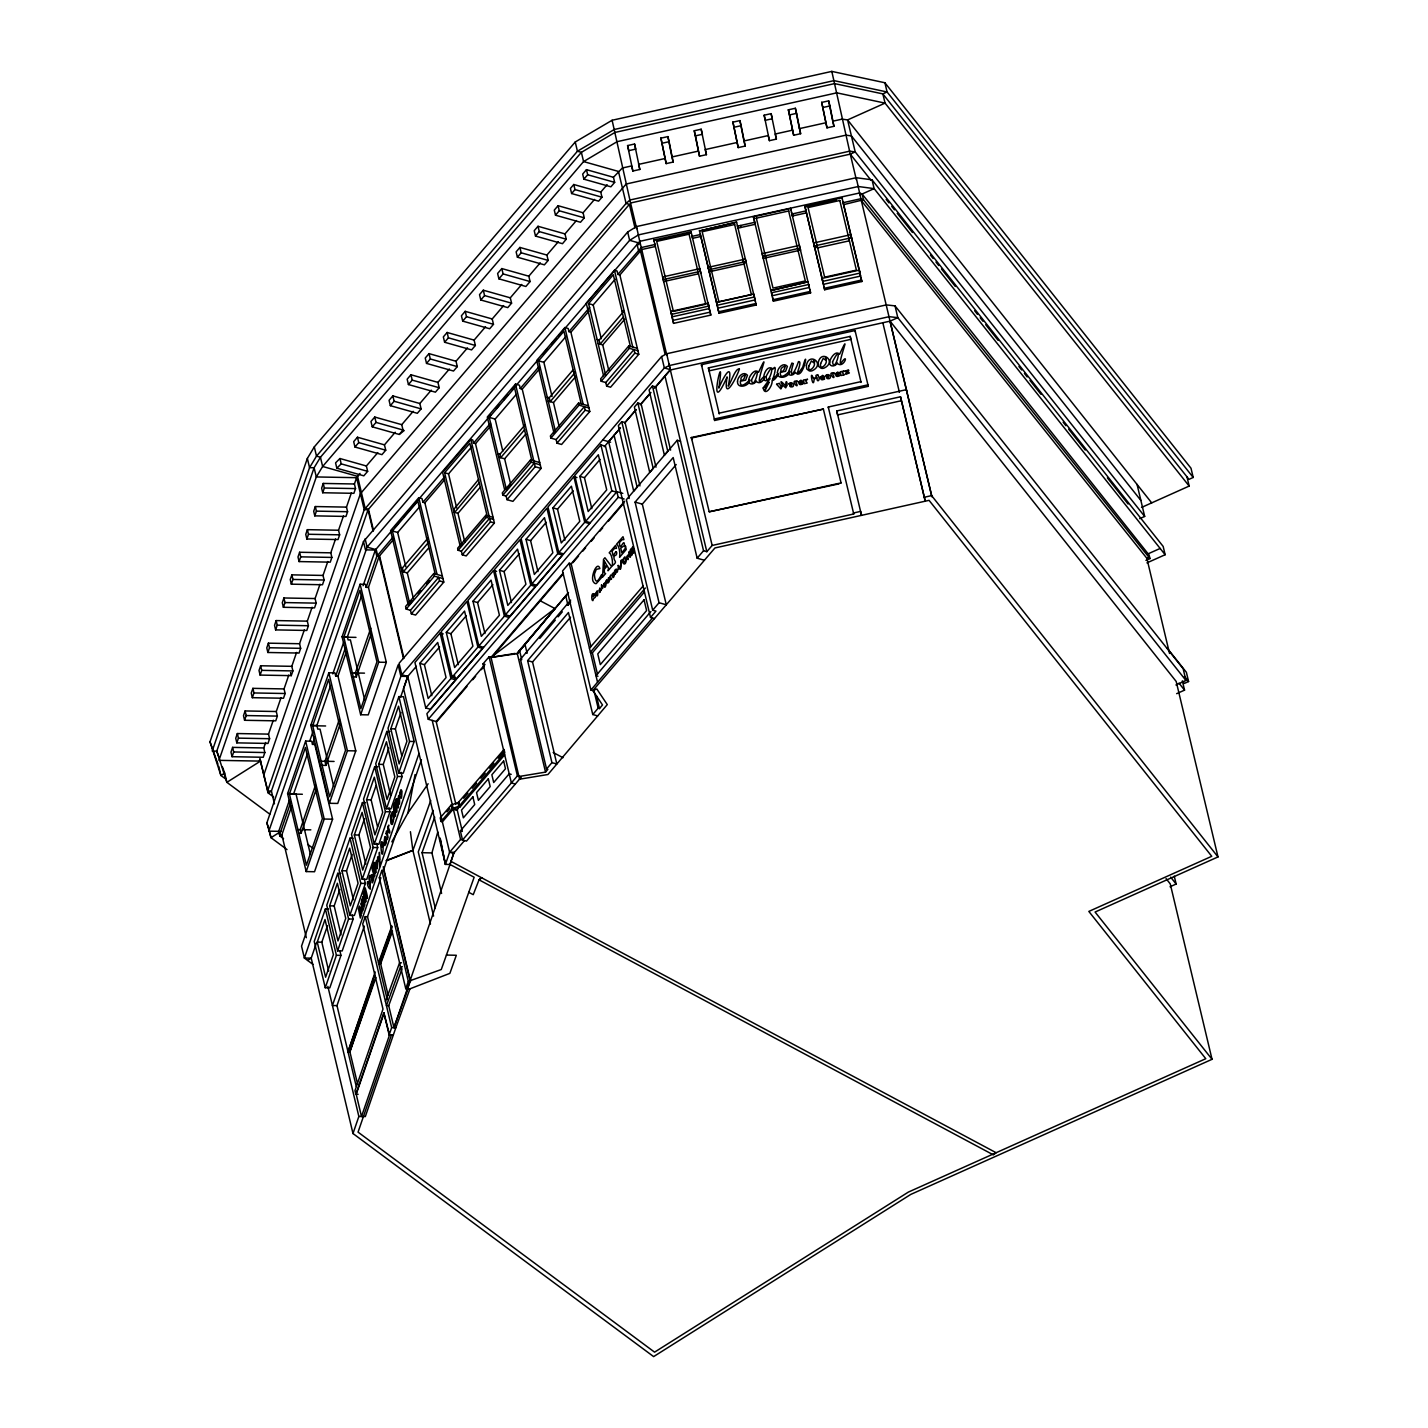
<?xml version="1.0" encoding="UTF-8"?>
<svg xmlns="http://www.w3.org/2000/svg" width="1428" height="1428" viewBox="0 0 1428 1428"><rect width="100%" height="100%" fill="white"/><g stroke="black" fill="none" stroke-linecap="round" stroke-linejoin="round"><path stroke-width="1.5" d="M391.843 841.824L407.962 812.907L415.048 774.601M441.591 893.446L431.934 852.927L437.771 832.024M416.405 666.287L407.73 676.426L403.553 688.617L445.429 864.386L449.998 864.476L453.568 853.355L464.511 840.556M226.267 779.438L220.912 775.475L210.005 741.81L307.359 458.424L314.303 446.893L575.234 141.997L612.112 120.255L831.81 71.4L884.896 82.753L1191.006 468.241L1193.201 477.452L1188.971 479.362L882.843 93.891L834.595 83.609L614.897 132.447L581.374 152.35L320.443 457.246L314.106 467.741L216.77 751.128L226.873 782.33L269.821 814.192M263.769 747.951L232.603 747.379L230.979 752.11L232.068 756.697L263.234 757.268L264.858 752.538L263.769 747.951L265.644 742.489M268.518 734.117L237.351 733.546L235.727 738.276L236.816 742.863L267.982 743.435L269.606 738.704L268.518 734.117L273.284 720.212M276.282 711.519L245.116 710.948L243.492 715.678L244.581 720.283L275.747 720.837L277.371 716.106L276.282 711.519L281.048 697.614M284.047 688.921L252.881 688.35L251.257 693.08L252.345 697.685L283.512 698.238L285.136 693.508L284.047 688.921L288.813 675.033M291.794 666.323L260.628 665.769L259.003 670.5L260.11 675.087L291.276 675.64L292.901 670.928L291.794 666.323L296.578 652.435M299.559 643.725L268.393 643.171L266.768 647.901L267.875 652.489L299.041 653.06L300.665 648.33L299.559 643.725L304.342 629.837M307.323 621.144L276.157 620.573L274.533 625.303L275.622 629.891L306.788 630.462L308.412 625.732L307.323 621.144L312.089 607.239M315.088 598.546L283.922 597.975L282.298 602.705L283.387 607.293L314.553 607.864L316.177 603.134L315.088 598.546L319.997 584.231M323.031 575.43L291.865 574.859L290.241 579.589L291.33 584.177L322.496 584.748L324.12 580.018L323.031 575.43L327.797 561.525M330.796 552.832L299.612 552.261L297.988 556.991L299.095 561.579L330.261 562.15L331.885 557.42L330.796 552.832L335.562 538.927M338.543 530.234L307.377 529.663L305.753 534.393L306.859 538.999L338.025 539.552L339.65 534.822L338.543 530.234L343.47 515.936M346.486 507.119L315.32 506.547L313.696 511.278L314.785 515.865L345.969 516.436L347.593 511.706L346.486 507.119L351.395 492.803M354.43 483.985L323.263 483.432L321.639 488.162L322.728 492.749L353.894 493.32L355.518 488.59L354.43 483.985L356.589 477.684L360.034 473.4M232.068 756.697L233.692 751.967L232.603 747.379M236.816 742.863L238.44 738.133L237.351 733.546M244.581 720.283L246.205 715.553L245.116 710.948M252.345 697.685L253.97 692.955L252.881 688.35M260.11 675.087L261.735 670.357L260.628 665.769M267.875 652.489L269.499 647.759L268.393 643.171M275.622 629.891L277.246 625.161L276.157 620.573M283.387 607.293L285.011 602.58L283.922 597.975M291.33 584.177L292.954 579.447L291.865 574.859M299.095 561.579L300.719 556.849L299.612 552.261M306.859 538.999L308.484 534.268L307.377 529.663M314.785 515.865L316.409 511.135L315.32 506.547M322.728 492.749L324.352 488.019L323.263 483.432M1141.525 507.44L1189.167 486.073L885.057 103.119L836.808 92.838L617.092 141.675L583.57 161.578L322.639 466.474L316.302 476.952L218.966 760.356L259.253 761.088L259.985 758.982L268.286 793.04L273.641 797.02M287.028 849.589L270.999 837.683L266.875 822.849L363.497 541.569L627.66 232.032L636.513 226.57L856.211 177.715L872.026 179.821L1163.16 546.424L1165.141 554.724L1146.934 562.882M337.972 676.104L355.786 750.896L337.74 803.446L329.386 803.304L310.804 725.335L328.851 672.784L334.937 672.891L335.687 676.069L337.972 676.104L346.254 651.989M287.599 793.611L305.646 741.078L311.732 741.186L312.5 744.399L314.785 744.452L332.581 819.19L314.535 871.74L306.181 871.58L287.599 793.611L295.953 793.772L310.411 854.408M368.442 587.372L386.31 662.342L368.245 714.875L360.659 714.75L342.077 636.781L360.124 584.231L365.443 584.32L366.157 587.336L368.442 587.372L379.116 556.313L393.842 539.106M312.696 725.745L328.618 679.389L345.522 750.343L329.6 796.699L312.696 725.745L325.62 725.977M289.438 794.022L305.431 747.451L322.389 818.637L306.395 865.207L289.438 794.022L302.361 794.254M343.827 637.156L359.91 590.299L376.956 661.824L360.856 708.681L343.827 637.156L355.983 637.37M289.545 799.841L278.728 831.328L279.959 836.058L283.547 838.718M309.733 741.061L313.339 730.565M332.813 673.891L343.63 642.404M363.087 585.73L375.35 550.048L392.022 530.395M333.688 786.471L320.033 729.137L317.748 729.101L316.891 725.442L330.6 685.511M364.675 699.899L350.396 639.923L348.111 639.887L347.397 636.87L361.837 594.833M290.866 801.947L279.567 834.827L281.851 834.88L291.723 806.106M293.686 793.736L307.395 753.788M335.687 676.069L345.362 647.919M366.157 587.336L376.831 556.277L393.289 536.874M312.5 744.399L315.124 736.741M298.791 833.292L301.076 833.327L300.201 829.65L315.499 785.114M339.436 719.141L324.959 761.285L325.941 765.39L322.139 765.319M370.78 628.159L355.376 672.963L356.322 676.908L353.287 676.854M301.076 833.327L316.373 788.791M325.941 765.39L340.399 723.246M356.322 676.908L371.012 634.139M329.386 803.304L347.432 750.753L328.851 672.784M306.181 871.58L324.227 819.047L305.646 741.078M360.659 714.75L378.706 662.199L360.124 584.231M316.409 942.98L311.215 958.152L304.378 958.045L301.54 946.157L398.162 664.877L400.893 676.301L304.378 958.045L312.946 964.4M328.422 909.029L325.37 908.976L314.231 941.445L325.263 987.748L329.814 987.837L340.971 955.368L339.971 951.155M340.757 873.4L337.722 873.347L326.762 905.227L337.633 950.87L342.202 950.941L353.144 919.061L352.163 914.92M353.091 838.218L350.038 838.147L339.061 870.116L349.842 915.348L354.394 915.419L365.372 883.468L364.354 879.166M365.479 802.643L362.444 802.59L351.52 834.363L362.23 879.273L366.782 879.362L377.706 847.589L376.689 843.305M377.742 766.711L374.689 766.657L363.551 799.109L374.279 844.18L378.848 844.269L389.987 811.8L388.969 807.498M389.844 731.511L386.809 731.457L375.743 763.694L386.47 808.73L391.022 808.801L402.107 776.564L401.072 772.28M398.894 696.596L388.041 728.191L398.715 773.03L403.285 773.119L414.138 741.507L403.446 696.685L398.894 696.596L409.568 741.435L398.715 773.03M400.536 697.417L407.73 676.426L401.803 674.748L399.072 663.324L661.628 356.536L666.662 353.751L886.36 304.896L895.017 305.878L1183.152 668.715L1185.954 680.478L1175.922 684.976M317.248 942.105L325.013 919.507L333.384 954.618L325.62 977.216L317.248 942.105L321.818 942.194L327.458 925.755M329.618 905.852L337.383 883.254L345.737 918.365L337.972 940.963L329.618 905.852L334.17 905.923L339.828 889.501M341.935 870.741L349.699 848.143L358.071 883.254L350.306 905.852L341.935 870.741L346.504 870.83L352.145 854.39M354.34 834.969L362.105 812.371L370.459 847.482L362.712 870.08L354.34 834.969L358.892 835.041L364.551 818.619M366.568 799.769L374.332 777.171L382.704 812.3L374.939 834.88L366.568 799.769L371.137 799.859L376.082 785.471M378.688 764.337L386.452 741.757L394.824 776.868L387.059 799.466L378.688 764.337L383.257 764.426L388.898 747.986M390.808 728.798L398.555 706.2L406.926 741.31L399.162 763.909L390.808 728.798L395.36 728.869L401 712.447M337.633 950.87L348.593 918.989L337.722 873.347M349.842 915.348L360.82 883.379L350.038 838.147M362.23 879.273L373.136 847.5L362.444 802.59M374.279 844.18L385.435 811.711L374.689 766.657M386.47 808.73L397.537 776.475L386.809 731.457M325.263 987.748L336.401 955.278L325.37 908.976M419.011 753.448L332.421 1005.526L336.99 1005.598L364.283 926.129M446.428 955.046L456.317 955.278L449.874 973.36L409.961 988.819L405.766 988.711L379.33 877.774L380.883 877.809L367.514 916.687L365.247 916.651L362.712 924.005L382.99 1009.096L354.983 1090.653L355.84 1094.276L358.125 1094.312M379.33 877.774L381.865 870.42L383.4 870.455L421.438 759.714M355.84 1094.276L383.846 1012.72L389.041 1032.926M384.221 1012.72L356.215 1094.276L361.498 1116.517L389.523 1034.961M1166.069 878.613L1170.228 883.843L1212.033 1059.308L910.778 1194.415L653.631 1356.6L352.984 1133.529L358.856 1116.464L327.869 986.391M440.002 838.29L445.429 864.386L449.606 852.23L460.566 839.432L432.202 720.408M393.343 1035.014L389.148 1034.943L391.665 1027.589L365.247 916.651M405.766 988.711L408.301 981.357L381.865 870.42M391.433 1034.997L358.053 1132.136L654.577 1352.155L908.351 1192.094L1205.785 1058.701L1088.832 911.421L1211.747 856.3L929.057 500.336L714.928 547.959L592.87 690.563L590.906 690.01L562.543 570.968L569.183 563.203L571.164 563.757L590.906 646.652M407.676 988.747L410.211 981.393L383.4 868.849M375.939 977.359L349.896 1051.793L347.968 1051.776L375.207 972.004M347.986 1051.758L374.761 975.27M374.225 980.304L349.878 1051.793M386.31 860.781L412.888 850.499L430.738 800.465M433.077 810.336L418.261 851.891L433.577 916.116M435.254 908.137L422.045 852.694L434.701 817.137M378.509 962.793L391.861 925.987M392.075 926.933L378.741 963.739L380.633 963.793M391.54 932.145L380.419 962.829L388.166 995.387M380.651 963.775L392.504 931.056M385.489 1001.599L399.59 962.758L401.5 962.793M409.961 988.819L395.859 1027.66L393.949 1027.625L388.719 1005.651L402.071 968.844M408.051 988.765L393.949 1027.625L454.175 852.32L449.606 852.23L407.73 676.426L400.893 676.301M407.962 812.907L428.132 783.74M605.936 581.339C607.275 585.462 611.059 581.267 608.489 577.715L607.971 582.374L606.775 579.643L605.918 581.374M594.048 690.974L598.154 708.181L599.474 708.556L602.509 704.968L592.87 690.563L596.815 688.974L607.275 704.593L547.941 774.511L519.56 779.206L491.018 657.398L517.311 653.667L554.956 608.56L539.713 600.51M535.5 236.066L539.266 231.586L537.999 226.284L564.988 233.906L566.256 239.208L562.489 243.688L535.5 236.066L534.215 230.711L537.999 226.284M517.311 653.667L568.433 592.763M568.415 592.691L517.168 653.06L545.532 772.102L519.381 776.439M545.532 772.102L547.87 769.353L546.549 768.996L520.417 659.29L570.664 600.081M539.784 638.387L555.278 620.145M558.098 616.825L562.311 611.844M566.63 604.847L567.951 605.204L570.647 602.045M546.549 768.996L551.94 762.641L527.628 660.629L568.451 612.523L592.763 714.535L597.672 715.91M551.94 762.641L556.849 764.016L532.537 661.985L570.557 617.199M592.763 714.535L598.154 708.181M384.453 444.858L357.464 437.236L353.68 441.663L354.965 447.018L381.954 454.639L385.738 450.213L384.453 444.858L395.253 432.238M399.233 434.451L403.017 430.024L401.75 424.669L374.761 417.047L370.959 421.456L372.244 426.829L399.233 434.451L404.231 430.506M419.832 403.517L392.843 395.895L389.059 400.322L390.344 405.677L417.333 413.299L421.117 408.89L419.832 403.517L431.274 390.147M437.932 382.383L410.943 374.761L407.158 379.188L408.426 384.543L435.415 392.164L439.199 387.738L437.932 382.383L449.374 369.013M456.014 361.248L429.025 353.626L425.241 358.035L426.526 363.408L453.515 371.03L457.299 366.603L456.014 361.248L467.474 347.879M474.114 340.114L447.125 332.474L443.34 336.901L444.608 342.256L471.597 349.896L475.381 345.469L474.114 340.114L485.556 326.726M492.214 318.962L465.207 311.34L461.422 315.767L462.708 321.121L489.697 328.743L493.481 324.317L492.214 318.962L503.656 305.592M510.296 297.827L483.307 290.205L479.522 294.632L480.79 299.987L507.779 307.609L511.581 303.182L510.296 297.827L521.738 284.458M528.806 276.193L501.817 268.571L497.604 273.48L498.89 278.835L525.879 286.475L530.091 281.548L528.806 276.193L540.248 262.823M546.906 255.059L519.917 247.437L516.115 251.846L517.4 257.201L544.389 264.84L548.173 260.414L546.906 255.059L558.348 241.689M600.76 192.12L573.77 184.498L570.397 188.442L571.611 193.53L598.6 201.152L601.973 197.207L600.76 192.12L607.114 184.694M613.451 177.286L586.462 169.664L582.678 174.091L583.891 179.178L610.881 186.8L614.665 182.373L613.451 177.286L622.34 168.004L631.64 165.934L632.854 171.021L639.833 169.468L634.567 144.014L627.588 145.567L632.854 171.021M583.088 212.772L558.062 205.703L554.278 210.13L555.492 215.2L580.5 222.25L584.284 217.841L583.088 212.772L594.53 199.402M571.611 193.53L574.984 189.585L573.77 184.498M583.891 179.178L587.676 174.751L586.462 169.664M354.965 447.018L358.749 442.591L357.464 437.236M372.244 426.829L376.028 422.402L374.761 417.047M390.344 405.677L394.128 401.25L392.843 395.895M408.426 384.543L412.21 380.116L410.943 374.761M426.526 363.408L430.31 358.981L429.025 353.626M444.608 342.256L448.392 337.829L447.125 332.474M462.708 321.121L466.492 316.695L465.207 311.34M480.79 299.987L484.574 295.56L483.307 290.205M498.89 278.835L503.102 273.926L501.817 268.571M517.4 257.201L521.184 252.792L519.917 247.437M366.371 465.992L339.935 458.513L335.562 462.851L336.829 468.205L363.819 475.827L367.656 471.347L366.371 465.992L377.813 452.622M401.75 424.669L413.192 411.3M564.988 233.906L576.43 220.537M575.234 141.997L577.43 151.225L581.374 152.35L583.57 161.578L618.467 171.431L626.089 203.436L629.391 204.365L368.031 509.76L271.409 791.058L274.462 803.875M506.994 499.675L535.179 466.724L534.34 463.154L506.137 496.105L506.994 499.675L512.92 501.353L541.105 468.402L522.22 389.112L520.238 388.541L519.453 385.203L515.49 384.096L487.305 417.03L504.584 489.554M411.318 613.861L439.503 580.91L438.646 577.34L410.461 610.291L411.318 613.861L415.602 615.057L443.787 582.124L424.884 502.817L422.92 502.263L422.045 498.622L418.761 497.694L390.576 530.627L408.354 605.276M556.991 443.162L585.177 410.211L584.338 406.641L556.152 439.592L556.991 443.162L561.597 444.465L589.8 411.514L570.897 332.224L568.933 331.653L568.165 328.476L564.881 327.548L536.696 360.481L553.957 433.005M606.632 386.113L634.817 353.162L633.978 349.592L605.793 382.543L606.632 386.113L610.577 387.22L638.78 354.287L619.877 274.979L617.913 274.426L617.092 270.999L614.451 270.249L586.265 303.182L603.544 375.707M394.931 527.003L400.732 520.238M403.624 516.847L490.607 415.209M496.409 408.426L499.3 405.052M503.656 399.965L507.993 394.878M512.349 389.808L538.445 359.32M542.783 354.233L547.138 349.146M551.494 344.059L555.831 338.989M558.741 335.598L639.78 241.314L859.602 192.976L862.119 194.012L1149.129 555.081L1149.968 558.58L1145.934 560.383M506.547 490.09L489.233 417.387L514.544 387.827L531.859 460.512M412.585 600.581L409.765 603.883L392.397 530.966L417.851 501.21L435.219 574.145M462.261 554.796L490.447 521.863L489.608 518.293L461.405 551.226L462.261 554.796L466.206 555.92L494.409 522.987L475.506 443.68L473.543 443.126L472.793 440.002L470.812 439.449L442.626 472.382L460.405 547.031M555.421 431.381L538.606 360.838L563.917 331.26L581.25 403.963M605.704 375.493L588.586 303.611L613.308 274.729L630.426 346.611M461.904 545.335L444.608 472.739L469.83 443.269L487.126 515.865M422.92 502.263L445.34 476.059M473.543 443.126L490.625 423.152M520.238 388.541L539.373 366.193M568.933 331.653L589.71 307.359M617.913 274.426L641.261 247.562L654.881 244.527M405.873 566.916L397.662 532.466L420.296 506.012M456.692 508.011L448.553 473.864L472.382 446.036M502.799 451.141L495.159 419.064L516.24 394.431M552.029 396.538L543.872 362.319L566.38 336.026M601.259 338.739L593.191 304.914L615.165 279.245M424.884 502.817L444.519 479.897M475.506 443.68L491.178 425.365M522.22 389.112L539.98 368.353M570.897 332.224L588.925 311.161M619.877 274.979L641.654 249.543L655.274 246.508L654.684 243.528M428.811 542.051L403.356 571.807L402.428 567.951L427.9 538.195L426.579 537.821M524.576 429.757L500.675 457.692L499.871 454.3L525.165 424.723M479.237 482.735L454.675 512.402L453.908 509.225L478.487 479.558M574.092 373.725L550.173 401.661L549.244 397.752L573.146 369.816M623.447 316.909L600.099 344.202L599.117 340.114L623.84 311.233L621.876 310.661M464.868 542.301L457.96 513.33L480.379 487.126M510.51 483.521L504.619 458.799L525.718 434.166M413.477 598.885L407.301 572.931L428.525 548.138M608.792 370.423L602.723 344.933L624.696 319.265M559.133 426.383L553.475 402.589L575.966 376.296M588.443 405.82L578.554 403.017L550.369 435.968L550.887 438.093L556.152 439.592M539.713 462.547L530.502 459.941L502.299 492.874L502.852 495.177L506.137 496.105M442.323 575.966L433.755 573.538L405.57 606.489L406.177 609.078L410.461 610.291M637.352 348.325L628.802 345.915L600.617 378.848L601.17 381.24L605.793 382.543M507.957 488.447L510.778 485.163M550.887 438.093L579.072 405.159L578.554 403.017M418.243 593.977L421.082 590.674M426.74 584.052L429.56 580.75M493.053 517.329L485.823 515.294L457.62 548.227L458.12 550.298L461.405 551.226M502.852 495.177L531.038 462.226L530.502 459.941M406.177 609.078L434.38 576.144L433.755 573.538M601.17 381.24L629.373 348.289L628.802 345.915M458.12 550.298L486.305 517.364L485.823 515.294M401.803 674.748L664.341 367.96L669.464 365.514L889.162 316.677L897.819 317.659L1185.954 680.478M496.605 571.379L493.535 570.504L467.991 600.349L478.862 645.991L483.467 647.295M600.885 444.893L611.827 490.821L616.432 492.124L605.49 446.196L600.885 444.893L574.734 475.453L585.659 521.381L590.282 522.684M576.948 477.541L573.877 476.666L547.959 506.94L558.83 552.529L563.435 553.832M604.294 446.732L620.466 427.847L608.631 441.663L650.525 617.467L654.47 618.592M624.696 422.902L635.978 409.711M640.226 404.767L650.097 393.218M654.327 388.273L670.267 369.638L664.341 367.96L661.628 356.536M472.971 601.259L491.054 580.125L499.425 615.236L481.325 636.37L472.971 601.259L477.577 602.562L484.949 633.55M499.479 570.29L517.561 549.155L525.932 584.266L507.832 605.401L499.479 570.29L504.084 571.593L511.456 602.58M525.986 539.32L544.496 517.686L552.85 552.797L534.34 574.431L525.986 539.32L530.591 540.623L537.963 571.611M552.904 507.85L571.414 486.216L579.786 521.345L561.275 542.961L552.904 507.85L557.509 509.153L564.899 540.141M579.839 476.381L598.35 454.764L606.721 489.875L588.193 511.51L579.839 476.381L584.445 477.684L591.817 508.671M477.577 602.562L492.892 584.677M504.084 571.593L519.381 553.707M530.591 540.623L546.246 522.309M557.509 509.153L573.181 490.857M584.445 477.684L600.099 459.388M478.862 645.991L504.405 616.146L493.535 570.504M505.441 614.79L530.788 585.159L519.971 539.766L494.624 569.397L505.441 614.79L510.046 616.075L535.393 586.462L530.788 585.159M531.912 583.891L557.759 553.707L546.924 508.243L521.095 538.41L531.912 583.891L536.535 585.194L562.364 555.01L557.759 553.707M558.83 552.529L584.73 522.255L573.877 476.666M585.659 521.381L611.827 490.821M622.804 493.374L616.878 491.696L426.901 713.697L428.257 719.284L436.807 721.711L466.974 686.44M428.257 719.284L618.217 497.319L616.878 491.696M515.329 784.026L511.385 782.919L483.021 663.877L489.054 656.844L491.678 657.576L563.435 573.753M515.08 653.417L491.018 657.398L563.132 573.146M571.164 563.757L624.661 501.246M680.513 441.216L677.211 440.288L626.356 499.711L652.685 610.184L655.97 611.113L650.525 617.467M472.722 679.728L475.595 676.372M481.343 669.661L484.217 666.305M572.86 562.739L578.536 556.099M582.785 551.137L585.623 547.816M591.299 541.176L594.137 537.874M599.814 531.234L602.652 527.914M608.328 521.291L623.929 503.049M652.685 610.184L659.058 602.723L635.085 502.103L673.177 457.567L697.15 558.205L704.397 560.24M659.058 602.723L666.287 604.776L642.314 504.138L676.194 464.564M446.982 811.836L449.713 808.623M504.691 754.805L460.173 806.838L453.319 809.051L442.377 821.832L441.056 821.475L451.998 808.676L459.727 805.91L457.21 809.926L462.333 831.435L460.369 830.882L509.207 773.798L511.188 774.351M645.349 588.015L590.407 652.221L592.37 652.792L597.457 674.105M458.852 806.463L504.816 752.752L504.03 749.468L457.995 802.839L458.852 806.463L460.173 806.838M592.37 652.792L644.439 591.96M650.936 611.487L595.994 675.694L597.957 676.247M697.15 558.205L703.54 550.762L677.211 440.288M703.54 550.762L706.824 551.69L712.161 545.46L853.73 513.973L853.516 512.991L860.691 511.385L861.495 515.365L836.772 410.943L900.515 396.77L925.237 501.192L900.515 396.77M489.054 656.844L517.4 775.868L462.529 840.003L460.369 830.882M590.906 690.01L652.489 618.021M555.492 215.2L559.276 210.773L558.062 205.703M443.216 633.925L440.127 633.05L414.923 662.467L425.74 707.931L430.346 709.216L455.568 679.799L454.532 675.48M655.987 467.188L641.136 403.945L650.972 392.504M446.286 632.39L464.546 611.077L472.918 646.206L454.657 667.501L446.286 632.39L450.891 633.693L458.281 664.68M419.796 663.377L437.718 642.475L446.072 677.604L428.168 698.488L419.796 663.377L424.419 664.68L431.791 695.668M424.419 664.68L439.556 647.009M450.891 633.693L466.349 615.664M425.74 707.931L450.962 678.496L440.127 633.05M452.176 677.122L477.898 647.116L467.01 601.474L441.306 631.462L452.176 677.122L456.799 678.425L482.503 648.419L477.898 647.116M621.769 421.653L618.342 425.633L633.711 491.107L637.138 487.126L621.769 421.653L625.071 422.581L639.94 485.931M637.852 403.017L634.389 407.034L649.722 472.382L653.185 468.366L637.852 403.017L641.136 403.945M652.471 386.006L649.08 389.933L664.413 455.229L667.786 451.302L652.471 386.006L655.755 386.934L670.589 450.123M655.755 386.934L670.357 369.995L890.055 321.139L897.819 317.659L895.017 305.878M625.071 422.581L636.281 409.586M589.443 648.223L643.046 586.123M463.618 798.216L467.938 793.2M472.257 788.202L476.577 783.204M480.897 778.189L485.199 773.191M489.518 768.193L493.838 763.177M498.158 758.179L503.906 751.503M611.523 578.893C606.936 582.945 612.326 570.236 610.452 577.055L611.541 578.893M336.829 468.205L341.203 463.868L339.935 458.513M491.018 657.398L554.956 608.56M222.518 767.104L224.66 773.101L220.912 775.475L218.716 766.247M281.013 831.382L270.999 837.683L269.517 831.471M307.609 960.437L311.215 958.152L352.984 1133.529M636.674 228.605L630.569 202.99L850.267 154.135L855.211 151.921L1144.685 516.436L1139.74 518.65M859.995 194.958L874.132 188.621L1165.141 554.724M805.749 209.916L824.67 289.777L861.869 281.512L843.555 204.65L863.476 199.742L1149.968 558.58M1148.13 553.814L1160.143 548.441M856.211 177.715L861.352 200.688L1146.845 558.277L1148.969 557.313M1167.122 648.062L1186.382 672.302L1188.578 681.531L1184.347 683.423L1182.348 680.906L1184.544 690.135L1176.654 693.669M861.352 200.688L890.055 321.139L1176.19 681.459L1217.995 856.925L1095.08 912.046L1212.033 1059.308M1170.05 886.77L1176.136 884.039L1174.262 876.185M386.274 860.531L412.853 850.249L430.453 924.077M408.301 981.357L441.27 969.523L474.15 877.238L449.998 864.476M457.995 802.839L459.298 803.214L458.87 802.286L451.141 805.053L440.199 817.851L441.056 821.475M776.6 384.275L780.884 388.952L782.669 385.114L785.739 387.88C788.577 383.596 785.9 378.884 785.811 383.543C789.827 391.879 777.314 375.725 782.116 384.364L781.384 387.452L779.385 383.293L776.582 384.293M797.627 248.668L800.073 248.115L800.483 250.132L763.266 258.397L762.873 256.397L797.627 248.668L798.02 250.668M814.835 248.472L814.353 245.991L851.552 237.726L852.034 240.207M660.914 138.159L667.893 136.606L669.107 141.693L673.159 162.06L666.18 163.613L660.914 138.159L666.18 163.613M699.506 156.205L694.24 130.751L701.166 129.216L702.38 134.303L695.454 135.838L699.506 156.205L706.432 154.67L701.166 129.216M732.939 122.148L739.918 120.595L741.114 125.682L745.184 146.049L738.205 147.602L732.939 122.148L738.205 147.602M764.141 115.204L771.12 113.651L772.334 118.738L765.354 120.291L764.141 115.204L769.424 140.658L776.404 139.105L771.12 113.651M788.381 109.813L795.36 108.26L796.574 113.347L800.626 133.714L793.665 135.267L788.381 109.813L793.665 135.267M821.707 102.405L828.686 100.852L829.9 105.94L833.952 126.307L826.99 127.86L821.707 102.405L826.99 127.86M662.128 143.246L669.107 141.693M734.153 127.235L741.114 125.682M789.595 114.9L796.574 113.347M822.921 107.493L829.9 105.94M664.966 158.526L638.619 164.381L639.833 169.468M673.159 162.06L671.945 156.973L698.292 151.118M736.991 142.514L705.218 149.565L706.432 154.67M745.184 146.049L743.97 140.961L768.21 135.571L769.424 140.658M792.451 130.18L775.19 134.018L776.404 139.105M800.626 133.714L799.43 128.627L825.777 122.772M833.952 126.307L832.738 121.219L842.038 119.149L847.589 119.916L885.057 103.119L882.843 93.891L887.091 91.981L1193.201 477.452M753.431 216.753L790.63 208.47L810.586 292.918L773.387 301.183L753.431 216.753L753.823 218.734M804.839 206.078L842.038 197.796L860.031 273.087L822.831 281.352L804.839 206.078L805.945 210.898L791.88 214.039M653.846 240.047L691.045 231.782L710.787 315.106L673.588 323.371L653.846 240.047L654.042 241.046M699.488 230.943L736.598 222.161L756.233 305.003L719.034 313.267L700.255 234.049M805.035 207.06L836.04 200.17M755.894 218.27L788.952 210.916M656.112 240.582L691.241 232.782L691.045 231.782M701.559 230.479L736.598 222.161M737.526 226.142L754.68 222.34M843.163 202.669L860.959 198.706L863.476 199.742L862.119 194.012M806.338 212.897L792.272 216.021L791.487 212.04M814.353 245.991L817.566 247.865L849.321 240.814L848.821 238.333M709.341 308.555L672.142 316.82L670.946 311.375L708.145 303.111L708.841 306.074L671.642 314.338L672.731 319.801M718.177 309.697L717.284 305.235L754.484 296.97M755.073 299.934L717.873 308.216L719.034 313.267M718.73 311.786L755.93 303.504L756.233 305.003M701.434 364.693L855.051 330.528L868.295 386.328L714.66 420.475L701.434 364.693L701.719 366.193M850.231 336.383L850.82 339.364L709.002 370.887L708.413 367.906L850.231 336.383L861.084 382.436M719.176 413.156L861.013 381.615M828.472 408.015L828.276 407.034L906.369 389.666L906.566 390.665M901.3 400.732L837.558 414.923L836.772 410.943M841.235 482.86L709.056 511.831L839.004 483.86M924.434 497.212L931.609 495.623L1217.995 856.925M692.098 236.352L700.345 234.549M700.737 236.53L692.491 238.333L691.902 235.37M691.241 437.539L823.367 409.086L841.056 482.896M691.455 438.003L823.367 409.086M843.966 374.868L841.021 375.528L840.217 371.833L844.18 370.959L842.395 372.512L843.984 374.868M259.253 761.088L260.646 761.017L226.873 782.33L224.66 773.101M324.352 488.019L355.518 488.59M316.409 511.135L347.593 511.706M308.484 534.268L339.65 534.822M300.719 556.849L331.885 557.42M292.954 579.447L324.12 580.018M285.011 602.58L316.177 603.134M277.246 625.161L308.412 625.732M342.077 636.781L347.397 636.87M269.499 647.759L300.665 648.33M378.706 662.199L386.31 662.342M261.735 670.357L292.901 670.928M352.341 672.909L364.497 673.141M253.97 692.955L285.136 693.508M246.205 715.553L277.371 716.106M310.804 725.335L316.891 725.442M238.44 738.133L269.606 738.704M409.568 741.435L414.138 741.507M347.432 750.753L355.786 750.896M233.692 751.967L264.858 752.538M321.157 761.213L334.081 761.445M397.537 776.475L402.107 776.564M385.435 811.711L389.987 811.8M324.227 819.047L332.581 819.19M297.916 829.614L300.201 829.65M302.325 829.686L310.84 829.846M373.136 847.5L377.706 847.589M360.82 883.379L365.372 883.468M348.593 918.989L353.144 919.061M336.401 955.278L340.971 955.368M402.446 966.774L400.536 966.738L386.435 1005.58L388.719 1005.651M391.665 1027.589L395.859 1027.66L365.318 1116.571L358.856 1116.464M347.7 1050.562L349.61 1050.597L357.625 1084.245M422.045 852.694L431.934 852.927M453.319 809.051L457.21 809.926M525.807 652.953L527.111 653.31L524.897 643.974M527.628 660.629L532.537 661.985M520.417 659.29L521.738 659.665L519.506 650.329M587.676 174.751L614.665 182.373M574.984 189.585L601.973 197.207M559.276 210.773L584.284 217.841M638.994 244.688L637.013 244.134L638.494 250.364L640.476 250.917L665.091 354.233M539.266 231.586L566.256 239.208M521.184 252.792L548.173 260.414M503.102 273.926L530.091 281.548M588.586 303.611L593.191 304.914M484.574 295.56L511.581 303.182M629.373 348.289L637.923 350.717M597.154 339.561L599.117 340.114M634.817 353.162L638.78 354.287M598.118 343.63L602.723 344.933M466.492 316.695L493.481 324.317M538.606 360.838L543.872 362.319M573.52 371.53L575.484 372.083M448.392 337.829L475.381 345.469M430.31 358.981L457.299 366.603M579.072 405.159L588.943 407.944M547.263 397.198L549.244 397.752M585.177 410.211L589.8 411.514M548.209 401.107L553.475 402.589M412.21 380.116L439.199 387.738M602.705 439.985L610.613 442.216M489.233 417.387L495.159 419.064M394.128 401.25L421.117 408.89M531.038 462.226L540.248 464.832M497.89 453.729L499.871 454.3M535.179 466.724L541.105 468.402M376.028 422.402L403.017 430.024M498.711 457.121L504.619 458.799M618.217 497.319L624.143 498.997M635.085 502.103L642.314 504.138M358.749 442.591L385.738 450.213M444.608 472.739L448.553 473.864M584.73 522.255L589.336 523.558M341.203 463.868L367.656 471.347M486.305 517.364L493.552 519.417M490.447 521.863L494.409 522.987M454.015 512.206L457.96 513.33M392.397 530.966L397.662 532.466M375.707 549.548L367.103 547.102L365.122 538.802M434.38 576.144L442.93 578.554M401.107 567.576L402.428 567.951M439.503 580.91L443.787 582.124M402.036 571.432L407.301 572.931M504.405 616.146L509.011 617.449M483.021 663.877L485.002 664.431L436.147 721.515L455.907 804.428M450.962 678.496L455.568 679.799M517.4 775.868L521.363 776.993L466.474 841.11L460.566 839.432M452.462 805.428L451.141 805.053L451.998 808.676L457.263 810.158M449.606 852.23L453.568 853.355M451.052 861.423L996.119 1152.717L993.37 1154.877L479.04 879.826L473.239 894.678L468.777 892.321M553.154 752.467L562.989 757.715M307.663 844.323L313.035 848.303M1151.7 502.87L847.589 119.916L855.211 151.921L849.678 151.172L629.98 200.009L626.089 203.436L364.229 509.707L267.607 790.987L268.286 793.04L271.409 791.058L267.607 790.987L259.985 758.982M1140.865 500.425L851.409 135.91L845.858 135.16L626.16 184.016L360.409 493.695L263.787 774.993L264.466 777.028M831.81 71.4L850.267 154.135L871.009 180.249M886.199 199.402L888.966 202.883M891.732 206.364L894.499 209.845M897.266 213.325L912.474 232.478M930.449 255.094L933.198 258.575M935.965 262.056L938.731 265.537M941.498 269.017L955.314 286.439M974.681 310.804L977.43 314.285M980.197 317.766L982.964 321.246M985.731 324.727L998.172 340.399M1018.914 366.496L1021.68 369.977M1024.429 373.458L1027.196 376.938M1029.963 380.419L1041.03 394.36M1063.146 422.206L1065.913 425.687M1068.679 429.168L1085.262 450.052M1107.378 477.898L1128.102 504.013M1184.455 676.336L1188.578 681.531M1178.992 683.155L1184.544 690.135M1170.639 877.131L1176.136 884.039M361.552 909.886L359.41 906.12L358.464 908.779L360.338 918.008L361.32 915.134L359.517 909.047L361.944 913.206L361.427 903.192L362.819 910.796L363.979 907.387L361.819 898.997L361.213 904.834M218.93 757.126L216.77 751.128L212.201 751.039L309.555 467.652L316.498 456.121L577.43 151.225L614.308 129.484L834.006 80.628L887.091 91.981L884.896 82.753M210.005 741.81L217.984 764.212M266.875 822.849L269.017 829.382M1186.971 476.845L1189.167 486.073M1137.063 484.413L1144.685 516.436M1146.845 558.277L1169.532 653.471M872.026 179.821L874.132 188.621L858.317 186.515L638.494 234.87L629.641 240.332L367.103 547.102L268.839 831.15L278.728 831.328L279.959 836.058L281.851 834.88L306.342 937.714M850.267 154.135L856.372 179.749M882.843 322.746L899.39 392.254L899.194 391.254M788.631 210.916L805.303 280.941L773.012 288.117L756.34 218.091M828.276 407.034L853.73 513.973M694.24 130.751L695.454 135.838M699.399 230.443L717.284 305.235M708.413 367.906L719.266 413.977M634.567 144.014L635.781 149.101L628.802 150.654L627.588 145.567M670.946 311.375L671.642 314.338M612.112 120.255L630.569 202.99M636.513 226.57L640.172 243.313L629.641 240.332L627.66 232.032M666.662 353.751L670.357 369.995M639.78 241.314L666.787 355.001M668.911 363.926L712.161 545.46M629.391 204.365L634.978 227.855M664.93 375.867L706.824 551.69M614.451 270.249L632.747 347.022M614.094 435.326L629.159 498.533M564.881 327.548L583.159 404.32M569.183 563.203L597.547 682.227M596.404 695.65L599.474 708.556M515.49 384.096L533.786 460.869M565.72 595.869L567.951 605.204M470.812 439.449L489.108 516.222M418.761 497.694L437.057 574.467M458.87 802.286L459.727 805.91M373.529 530.609L368.46 509.26L365.157 508.332L357.536 476.327L322.639 466.474L320.443 457.246L316.498 456.121L314.303 446.893M403.91 658.094L379.545 555.813L377.563 555.26L376.082 549.03M373.101 531.109L368.031 509.76L364.229 509.707L356.589 477.684L316.302 476.952L314.106 467.741L309.555 467.652L307.359 458.424M403.481 658.594L379.116 556.313L376.831 556.277L375.35 550.048L365.461 549.869L363.497 541.569M395.36 728.869L401.768 755.733M383.257 764.426L390.629 795.414M371.137 799.859L377.527 826.705M383.257 866.707L410.568 981.411M358.892 835.041L365.782 863.976M367.514 916.687L387.256 999.546M383.846 1012.72L389.148 1034.943M346.504 870.83L353.394 899.747M290.544 672.588L291.276 675.64M334.17 905.923L341.06 934.858M321.818 942.194L328.708 971.111M336.99 1005.598L356.232 1086.369M800.483 250.132L799.412 245.384L762.213 253.648L762.623 255.63M440.217 838.307L445.429 864.386M828.686 100.852L832.738 121.219M861.869 281.512L861.566 280.031L824.367 288.295L824.67 289.777M861.048 277.853L861.352 279.335M851.32 237.191L850.82 234.692L813.621 242.974L814.121 245.455M842.966 201.669L843.555 204.65M842.038 197.796L842.234 198.795M868.295 386.328L867.992 384.828L714.357 418.993L714.66 420.475M855.051 330.528L855.354 332.028M795.36 108.26L799.43 128.627M817.066 245.384L817.566 247.865M823.849 286.118L824.152 287.617M809.783 289.259L810.069 290.741M810.586 292.918L810.301 291.419L773.101 299.702L773.387 301.183M792.772 213.825L793.165 215.824M790.63 208.47L791.023 210.469M739.918 120.595L743.97 140.961M765.337 255.862L765.729 257.843M772.584 297.524L772.869 299.005M754.287 220.34L755.073 224.321L737.919 228.141L737.419 225.66M740.472 225.499L740.882 227.48M755.376 301.433L753.77 293.989L716.57 302.254L716.981 304.235M746.362 263.52L745.969 261.538L708.77 269.803L709.163 271.784L744.006 264.055L743.595 262.056M745.773 261.056L745.38 259.075L708.181 267.339L708.574 269.321M743.006 259.593L743.417 261.592M711.144 269.285L711.537 271.266M708.145 303.111L709.93 311.536M710.787 315.106L710.198 312.125L672.999 320.39L673.588 323.371M700.238 270.677L699.845 268.678L662.646 276.961L663.038 278.942M700.862 273.301L700.47 271.32L663.27 279.585L663.663 281.566L698.435 273.837L698.042 271.856M667.893 136.606L671.945 156.973M665.698 279.049L666.091 281.03M709.091 511.313L691.366 437.503L691.759 439.503M410.425 831.721L412.888 850.553M604.294 569.451L604.383 572.842L605.615 573.574L602.562 577.162L603.526 559.401L604.936 557.741L611.63 566.559L608.025 570.772L608.524 568.183L607.239 565.881L604.294 569.326M814.495 361.195L814.495 362.462L813.585 359.767L814.495 361.195M826.312 358.571L826.312 359.838L825.42 357.143L826.312 358.571M604.276 585.837L605.008 584.248L604.276 585.837M612.701 575.984L613.433 574.413L612.701 575.984M763.177 387.97C765.015 397.591 773.03 385.221 772.084 380.508C775.083 381.24 780.938 370.387 776.886 374.85A18.136 13.977 -11.3 0 1 772.441 379.188C774.03 377.706 777.492 362.355 773.012 369.102C764.98 361.766 758.411 388.22 770.049 378.581L763.177 387.97M393.485 807.123C394.074 817.655 396.752 820.868 394.806 807.73A48.98 14.137 -89 0 1 394.289 809.265L394.485 803.5L393.485 807.123M394.896 803C395.52 813.924 398.18 816.334 396.216 803.589A48.98 14.137 -89 0 1 395.717 805.142L395.913 799.377L394.896 803M371.566 877.702C369.602 872.258 375.011 874.561 373.458 879.969C370.352 890.108 373.351 869.634 371.566 877.702M748.665 380.098C747.719 385.382 754.876 384.917 756.215 380.883L756.608 381.758C763.302 386.774 768.585 368.442 759.66 381.687C756.911 379.884 771.352 344.862 758.536 372.351C754.948 367.674 749.04 376.26 748.665 380.098M797.235 381.205L795.771 382.061C801.108 391.558 788.577 379.473 797.235 381.205M829.686 362.087C828.74 367.371 835.898 366.889 837.236 362.855L837.629 363.747C844.323 368.763 849.606 350.431 840.681 363.676C837.933 361.873 852.373 326.851 839.557 354.34C835.969 349.664 830.061 358.249 829.686 362.087M834.041 373.011L832.578 373.868C837.915 383.382 825.384 371.28 834.041 373.011M386.024 833.649C388.719 835.291 385.614 843.555 388.077 837.308C387.042 833.131 386.809 827.33 386.024 833.649M604.365 561.204L604.294 567.684L606.65 564.935L604.365 561.204M380.062 864.69L379.777 866.635L379.634 862.101C375.921 859.638 378.117 852.48 379.473 859.656L379.402 852.337L380.062 864.69M368.121 881.754L370.173 886.288L368.942 878.309L369.941 875.364L370.298 889.18C366.942 887.734 366.925 879.791 368.121 881.754M737.508 381.24C736.83 389.398 749.2 386.328 749.932 380.241C749.182 379.973 739.722 390.915 740.364 381.115L745.63 380.205L747.469 375.243C743.452 370.637 737.794 376.796 737.508 381.24M777.439 372.351C776.761 380.508 789.149 377.456 789.88 371.351C789.131 371.101 779.652 382.044 780.313 372.226L785.578 371.334L787.399 366.371C783.401 361.766 777.724 367.906 777.439 372.351M386.292 840.289L386.292 841.181A4.462 1.285 -89 0 1 385.971 843.627L384.81 845.572A3.873 1.107 -89 0 1 384.168 844.733L384.721 836.879A4.248 1.232 -89 0 1 385.453 836.665L386.292 840.289M601.134 589.907C597.332 595.601 602.134 590.067 598.921 590.781C601.384 585.159 598.064 589.728 601.134 589.907M393.985 816.994L392.539 824.063A6.033 1.731 -89 0 1 391.486 824.242A5.89 1.696 -89 0 1 390.897 823.224L390.433 816.441L392.307 811.693A5.908 1.696 -89 0 1 393.343 812.818L393.985 816.994M398.126 799.127C400.5 815.638 399.608 785.275 398.126 799.127M594.369 574.199C595.779 593.138 603.812 565.666 601.527 577.626L596.261 583.588A8.193 4.159 -74.2 0 1 593.941 582.499C589.425 578.768 597.225 559.651 599.903 568.558L596.279 569.361L594.369 574.199M364.194 905.298C365.032 907.815 365.175 900.64 363.462 898.373L362.819 901.157L364.194 905.298M397.787 807.463C398.769 809.801 398.626 803.036 397.055 800.555L396.431 803.339L397.787 807.463M845.287 371.155L848.393 372.887L845.465 373.226L845.84 374.332L849.357 372.94L846.34 371.351L848.821 370.816L848.446 369.834L845.287 371.155M387.791 826.812C387.131 833.916 392.2 836.005 388.38 827.615L388.809 825.081L387.791 826.812M593.887 595.137C593.191 600.063 591.638 592.459 593.887 595.137M390.861 816.477L392.129 822.492L393.218 821.011A3.267 0.946 -89 0 0 393.45 818.851L392.164 813.621L390.861 816.477M806.374 365.586L806.784 369.013L809.248 370.869A3.677 2.82 -11.3 0 0 812.693 370.512C825.509 363.837 808.98 351.306 806.374 365.586M818.19 362.944L818.601 366.389L821.064 368.228A3.677 2.82 -11.3 0 0 824.527 367.871C837.326 361.213 820.797 348.682 818.19 362.944M383.204 843.68C382.972 872.08 378.224 832.792 383.204 843.68M363.051 896.606L362.676 898.23L363.051 896.606M396.663 798.787L396.109 800.412L396.663 798.787M788.667 371.566C787.292 376.796 794.111 375.85 795.128 372.101C803.393 383.15 809.462 342.898 802.75 367.157C790.594 384.453 804.089 360.516 798.448 361.623C794.164 374.743 788.292 380.044 793.325 363.551L791.862 363.087L788.667 371.566M788.791 383.882C794.004 382.061 787.578 385.596 790.594 386.845C796.253 387.934 792.736 379.937 788.791 383.882M825.598 375.689C830.632 373.94 824.509 377.385 827.401 378.652C833.059 379.741 829.543 371.762 825.598 375.689M603.901 583.891C608.506 577.251 604.472 594.173 603.901 583.891M612.326 574.056C617.003 567.202 612.755 584.605 612.326 574.056M625.446 545.996L625.125 548.602L621.858 552.832L620.716 548.138L624.464 545.532C624.322 536.268 619.788 553.814 619.449 542.551L621.894 539.766L623.893 539.623L623.001 536.696L616.593 544.175C619.056 545.317 620.52 553.386 619.573 557.277L626.249 549.477L625.446 545.996M375.85 863.28L375.796 864.136A4.355 1.249 -89 0 0 375.939 866.617C377.527 871.972 377.456 866.35 377.777 861.744L377.028 860.263A3.231 0.928 -89 0 0 376.439 860.709L375.85 863.28M400.054 792.808L400.001 793.665A4.355 1.249 -89 0 0 400.143 796.146C401.732 801.501 401.661 795.878 401.982 791.273L401.25 789.791A3.231 0.928 -89 0 0 400.643 790.237L400.054 792.808M799.573 381.633L801.751 381.544L799.573 381.633M821.332 376.796L823.51 376.706L821.332 376.796M836.38 373.458L838.539 373.351L836.38 373.458M372.208 879.63C372.797 884.075 372.994 873.775 372.208 879.63M623.233 560.133L624.125 562.828A2.392 1.214 -74.2 0 0 625 562.561C627.481 549.976 626.749 570.075 622.465 562.043A3.374 1.714 -74.2 0 1 622.697 559.937C625.482 555.206 626.107 556.367 623.233 560.133M385.846 841.735C384.007 848.643 384.186 831.774 385.846 841.735M739.401 368.942C736.491 378.402 722.657 403.571 727.12 376.903C705.289 425.669 726.263 337.365 718.837 388.095C725.067 373.297 733.403 361.123 728.226 386.149C731.261 382.079 735.277 368.085 739.401 368.942M595.922 593.441L596.654 595.779A2.178 1.107 -74.2 0 0 597.404 595.512C597.636 597.047 598.582 585.944 595.922 593.441M376.242 862.583C375.707 868.295 378.027 859.638 376.242 862.583M400.465 792.112C399.965 797.806 402.143 789.166 400.465 792.112M808.801 366.157C807.356 373.833 815.317 367.496 814.442 363.301L811.425 360.927L808.801 366.157M820.636 363.533C819.19 371.209 827.133 364.872 826.259 360.677L823.26 358.303L820.636 363.533M817.923 375.314C821.332 379.687 816.709 383.579 817.03 378.152A90.499 69.704 -11.3 0 0 814.156 378.777C813.282 391.95 809.051 367.014 813.317 378.331A46.803 36.057 -11.3 0 0 815.852 377.795L816.887 377.527C813.532 375.046 818.976 374.082 817.923 375.314M745.38 375.064C742.346 386.238 737.026 376.689 745.38 375.064M785.329 366.193C782.294 377.367 776.975 367.799 785.329 366.193M798.395 382.168L799.448 384.328A2.267 1.749 -11.3 0 0 800.805 384.578C807.73 382.972 794.379 383.525 803.054 381.758L800.912 380.223L798.395 382.168M820.154 377.331L821.207 379.491A2.267 1.749 -11.3 0 0 822.564 379.741C829.489 378.134 816.138 378.688 824.813 376.921L822.671 375.385L820.154 377.331M835.201 373.975L836.255 376.153A2.267 1.749 -11.3 0 0 837.593 376.385C844.537 374.779 831.185 375.332 839.86 373.565L837.701 372.048L835.201 373.975M601.509 584.944C601.188 592.906 604.722 585.926 601.509 584.944M618.199 565.452C617.86 573.431 621.448 566.309 618.199 565.452M765.997 376.671C767.907 390.29 778.046 353.127 765.997 376.671M621.323 560.222L620.448 569.094L621.323 560.222M751.503 379.902C753.538 393.503 763.302 356.375 751.503 379.902M832.524 361.873C834.559 375.475 844.323 338.365 832.524 361.873M594.583 594.28C597.332 598.725 593.155 596.618 592.888 600.635C591.478 601.456 590.781 590.817 594.583 594.28M596.529 592.495C596.511 595.208 598.243 589.621 596.529 592.495M382.65 845.162C381.222 852.659 381.258 837.022 382.65 845.162M807.48 379.33L805.588 380.687L807.177 383.061L804.232 383.704L803.411 380.009L807.48 379.33M627.767 555.76C624.75 555.706 629.784 563.739 627.784 556.813L628.588 554.546L627.767 555.76M631.533 554.76C632.818 556.527 632.318 550.976 631.033 548.78L630.087 550.316L631.533 554.76M633.229 552.761C634.746 554.35 633.818 549.084 632.747 546.781L631.783 548.316L633.229 552.761M365.443 902.085C367.264 902.567 364.925 895.302 363.962 891.536L363.337 894.303L365.443 902.085M366.693 898.426C368.531 898.908 366.193 891.643 365.211 887.877L364.586 890.626L366.693 898.426M374.225 876.524C376.064 877.06 373.708 869.652 372.744 865.975L372.101 868.742L374.225 876.524M375.475 872.865C377.313 873.347 374.975 866.082 373.993 862.316L373.368 865.082L375.475 872.865M790.237 385.471C791.433 387.72 792.772 382.793 790.237 385.471M827.044 377.295C828.24 379.527 829.579 374.6 827.044 377.295M615.771 551.851L613.112 555.724L612.076 551.172L614.504 548.406L616.503 548.352L615.611 545.353L609.203 552.832C611.702 553.778 613.13 562.114 612.219 565.881C619.092 560.651 612.576 561.882 614.219 555.903C617.628 555.599 616.967 550.976 615.771 551.851M615.289 573.806C616.325 574.824 615.843 566.488 617.235 572.182C619.573 567.023 612.201 569.022 615.289 573.806M765.372 387.184L765.212 390.219L769.174 382.133L767.8 383.382A13.637 10.514 -11.3 0 0 765.372 387.184M629.837 556.831C630.676 558.098 631.194 554.671 629.784 552.707L628.82 554.26L629.837 556.831M629.552 551.636L628.802 552.511L629.552 551.636M472.882 796.824L461.512 810.087L463.368 817.833L474.721 804.553L472.882 796.824M488.322 778.831L476.541 792.594L478.398 800.34L490.179 786.578L488.322 778.831M503.638 760.999L491.857 774.761L493.695 782.508L505.476 768.746L503.638 760.999M644.046 599.831L597.761 653.899L600.313 664.609L646.598 610.541L644.046 599.831M481.789 877.667L479.04 879.826L481.789 877.667M839.807 200.491L808.052 207.56L824.634 277.175L856.407 270.124L839.807 200.491M689.064 234.192L656.719 241.386L673.409 311.447L705.771 304.253L689.064 234.192M734.652 224.517L702.183 231.729L718.909 301.897L751.378 294.686L734.652 224.517M859.317 270.106L822.117 278.389L823.42 284.333L860.62 276.068L859.317 270.106M808.105 281.78L771.013 290.544L808.105 281.78M808.748 284.493L771.548 292.758L772.155 295.739L809.355 287.474L808.748 284.493M931.859 496.605L890.019 321.139L931.859 496.605"/></g></svg>
